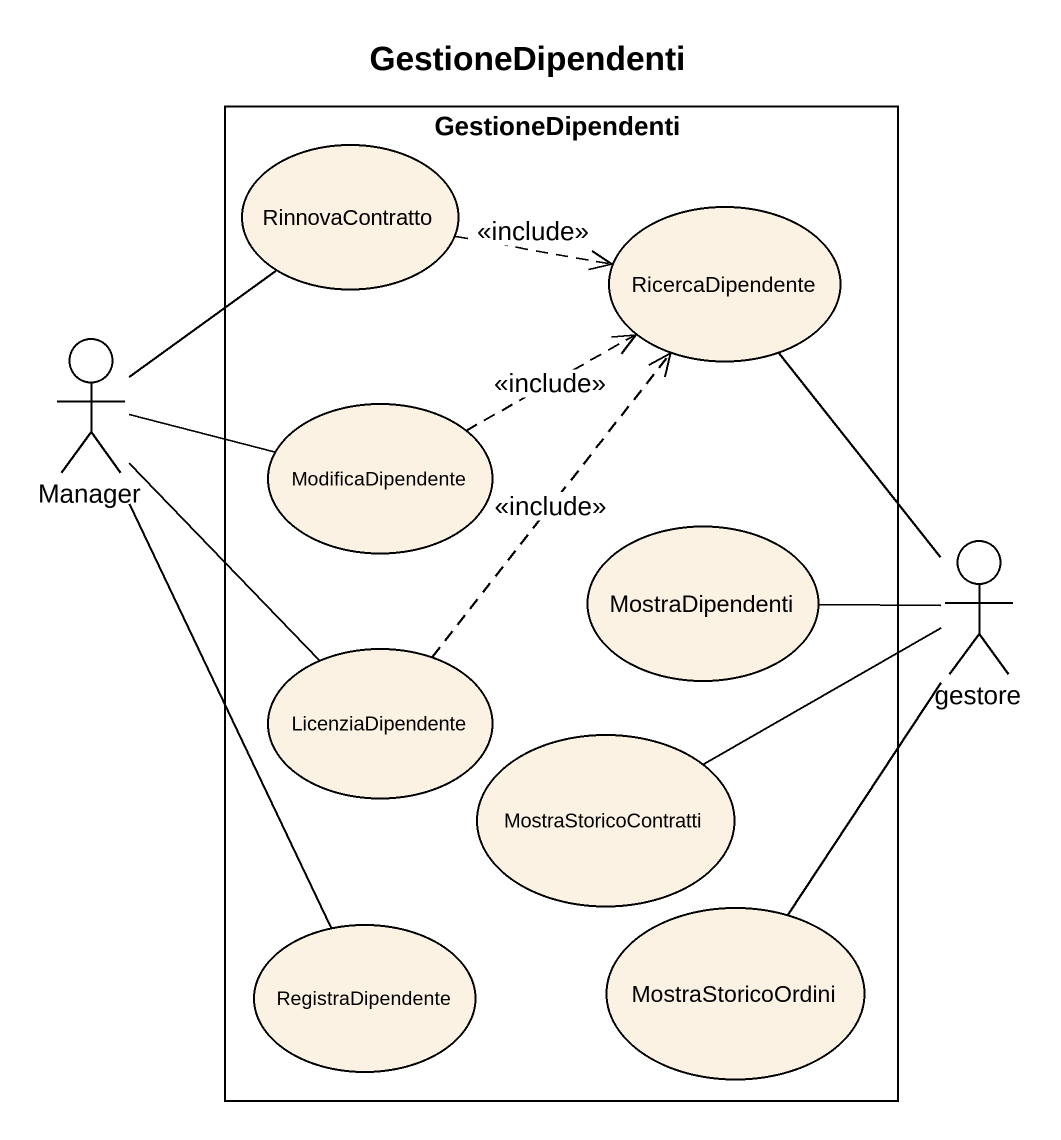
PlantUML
@startuml
title GestioneDipendenti
rectangle GestioneDipendenti {
  usecase RinnovaContratto
  usecase RicercaDipendente
  usecase ModificaDipendente
  usecase MostraDipendenti
  usecase LicenziaDipendente
  usecase MostraStoricoContratti
  usecase RegistraDipendente
  usecase MostraStoricoOrdini
}
actor Manager
actor gestore
RinnovaContratto .right.> RicercaDipendente : <<include>>
Manager -up- RinnovaContratto
Manager -right- ModificaDipendente
Manager -- LicenziaDipendente
Manager -- RegistraDipendente
ModificaDipendente .right.> RicercaDipendente : <<include>>
gestore -up- RicercaDipendente
gestore -left- MostraDipendenti
gestore -left- MostraStoricoContratti
gestore -- MostraStoricoOrdini
LicenziaDipendente .up.> RicercaDipendente : <<include>>
@enduml
